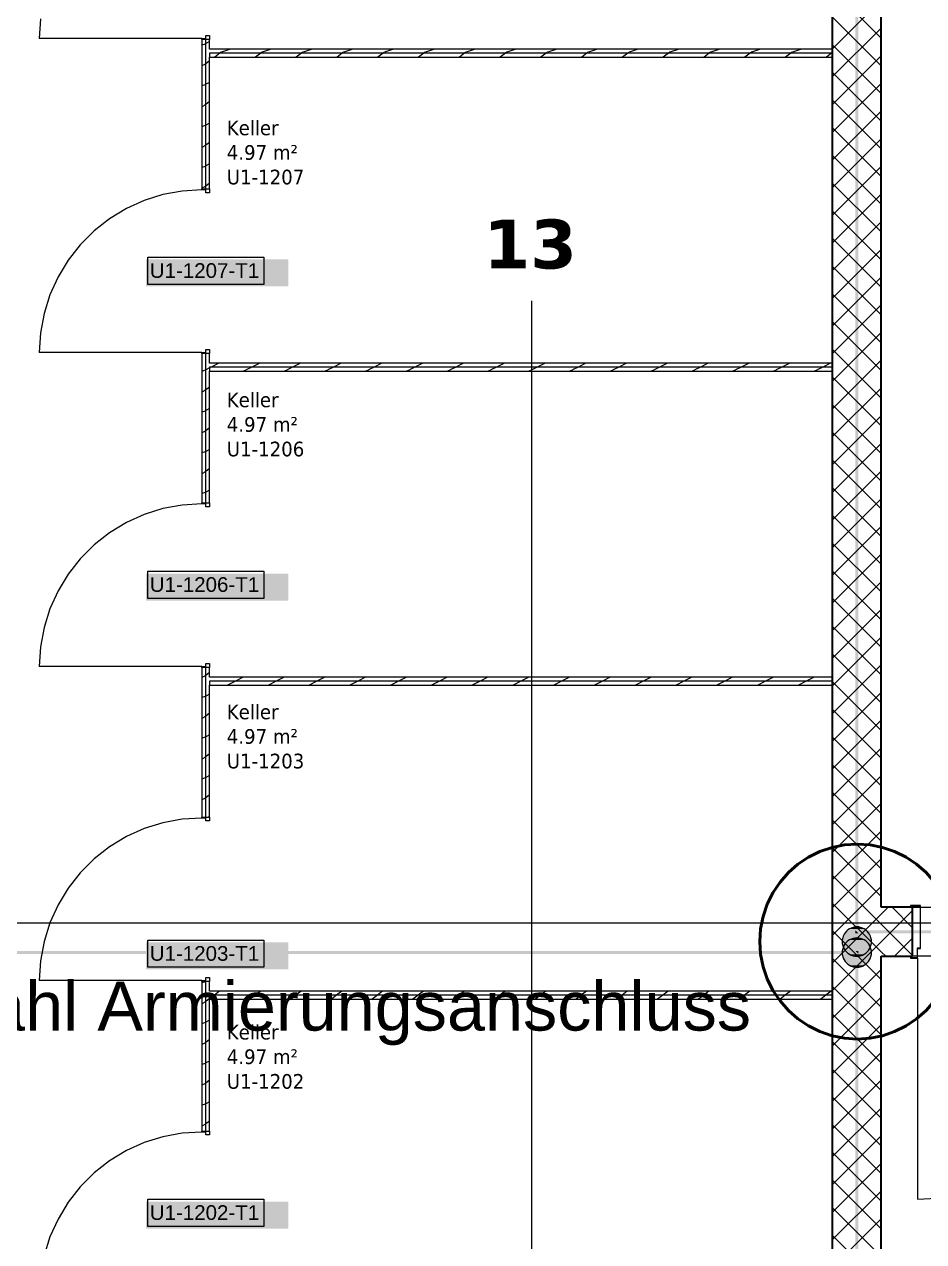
# Model space of a CAD drawing. Extents: x -1132 to 613, y -233 to 616.
# Drawn here: x -219.9 to -128.1, y 324.5 to 448.9 of the extents above; entities that cross this region are included whole.
import ezdxf
from ezdxf.lldxf.tags import DXFTag

# ---------------------------------------------------------------- set-up
doc = ezdxf.new("R2010")
doc.units = 0
doc.layers.get('0').update_dxf_attribs({"lineweight": 13})
for name, color, linetype, lineweight in [('A-AREA-____-IDEN', 7, 'Continuous', 5), ('A-DOOR-____-IDEN', 7, 'Continuous', 5), ('A-DOOR-FRAM-MCUT', 7, 'Continuous', 9), ('A-DOOR-OPNG-OTLN', 7, 'Continuous', 9), ('A-FLOR-____-OTLN', 7, 'Continuous', 9), ('A-WALL-____-MCUT', 7, 'Continuous', 35), ('A-WALL-____-PATT', 7, 'Continuous', 35), ('A-WALL-FNSH-MCUT', 7, 'Continuous', 35), ('S-GRID-____-OTLN', 7, 'Continuous', 5)]:
    doc.layers.add(name, color=color, linetype=linetype, lineweight=lineweight)
for name, color, linetype, lineweight, true_color in [('EL01_WAN_Blitzschutz Text', 1, 'Continuous', 13, 0xff0000), ('EL01_WAN_Leitung_Potentialausgleich', 1, 'fein_strichliert', 13, 0xff0000), ('S-GRID-____-IDEN', 7, 'Continuous', 9, 0x5555aa)]:
    doc.layers.add(name, color=color, linetype=linetype, lineweight=lineweight, true_color=true_color)
doc.styles.get("Standard").update_dxf_attribs({"font": 'arial.ttf'})
tags = doc.linetypes.add('_Rasterlinie_', pattern=[0.375, 0.2, -0.05, 0.075, -0.05]).pattern_tags.tags
tags[10:11] = [DXFTag(74, 4), DXFTag(75, 0), DXFTag(340, '0'), DXFTag(46, 1.0), DXFTag(50, 0.0), DXFTag(44, 0.0), DXFTag(45, 0.0)]
tags[8:9] = [DXFTag(74, 4), DXFTag(75, 0), DXFTag(340, '0'), DXFTag(46, 1.0), DXFTag(50, 0.0), DXFTag(44, 0.0), DXFTag(45, 0.0)]
tags[6:7] = [DXFTag(74, 4), DXFTag(75, 0), DXFTag(340, '0'), DXFTag(46, 1.0), DXFTag(50, 0.0), DXFTag(44, 0.0), DXFTag(45, 0.0)]
tags[4:5] = [DXFTag(74, 4), DXFTag(75, 0), DXFTag(340, '0'), DXFTag(46, 1.0), DXFTag(50, 0.0), DXFTag(44, 0.0), DXFTag(45, 0.0)]
tags = doc.linetypes.add('fein_strichliert', pattern=[4, 1, -2, 1]).pattern_tags.tags
tags[8:9] = [DXFTag(74, 4), DXFTag(75, 0), DXFTag(340, '0'), DXFTag(46, 0.0), DXFTag(50, 0.0), DXFTag(44, 0.0), DXFTag(45, 0.0)]
tags[6:7] = [DXFTag(74, 4), DXFTag(75, 0), DXFTag(340, '0'), DXFTag(46, 0.0), DXFTag(50, 0.0), DXFTag(44, 0.0), DXFTag(45, 0.0)]
tags[4:5] = [DXFTag(74, 4), DXFTag(75, 0), DXFTag(340, '0'), DXFTag(46, 0.0), DXFTag(50, 0.0), DXFTag(44, 0.0), DXFTag(45, 0.0)]

# ---------------------------------------------------------------- blocks, each defined once
blk = doc.blocks.new('Referenz-A0UJ2EK7XE', base_point=(-1124.08, -162.87))
at = {"layer": 'A-DOOR-____-IDEN', "color": 0, "linetype": 'Continuous', "ltscale": 0.13}
for p, q in [((-207.33, 425.09), (-195.49, 425.09)), ((-207.33, 422.31), (-207.33, 425.09)), ((-195.49, 425.09), (-195.49, 422.31)), ((-195.49, 422.31), (-207.33, 422.31)), ((-207.33, 393.01), (-195.49, 393.01)), ((-207.33, 390.23), (-207.33, 393.01)), ((-195.49, 393.01), (-195.49, 390.23)), ((-195.49, 390.23), (-207.33, 390.23)), ((-207.33, 355.34), (-195.49, 355.34)), ((-207.33, 352.56), (-207.33, 355.34)), ((-195.49, 355.34), (-195.49, 352.56)), ((-195.49, 352.56), (-207.33, 352.56)), ((-207.33, 328.86), (-195.49, 328.86)), ((-207.33, 326.08), (-207.33, 328.86)), ((-195.49, 328.86), (-195.49, 326.08)), ((-195.49, 326.08), (-207.33, 326.08))]:
    blk.add_line(p, q, dxfattribs=at)
at = {"layer": 'A-DOOR-____-IDEN', "color": 7, "linetype": 'Continuous', "ltscale": 0.13, "true_color": 0xffffff}
for points in [[(-207.5, 422.09), (-192.96, 422.09), (-207.5, 424.85)], [(-192.96, 422.09), (-207.5, 424.85), (-192.96, 424.85)], [(-207.5, 390.01), (-192.96, 390.01), (-207.5, 392.77)], [(-192.96, 390.01), (-207.5, 392.77), (-192.96, 392.77)], [(-207.5, 352.34), (-192.96, 352.34), (-207.5, 355.1)], [(-192.96, 352.34), (-207.5, 355.1), (-192.96, 355.1)], [(-207.5, 325.86), (-192.96, 325.86), (-207.5, 328.62)], [(-192.96, 325.86), (-207.5, 328.62), (-192.96, 328.62)]]:
    blk.add_solid(points, dxfattribs=at)
at = {"layer": 'A-DOOR-FRAM-MCUT', "color": 0, "linetype": 'Continuous', "ltscale": 0.13}
for p, q in [((-201.41, 447.73), (-201.01, 447.73)), ((-201.41, 447.43), (-201.41, 447.73)), ((-201.01, 447.73), (-201.01, 447.33)), ((-201.81, 447.43), (-201.41, 447.43)), ((-201.81, 447.33), (-201.81, 447.43)), ((-201.01, 447.33), (-201.81, 447.33)), ((-201.81, 432.05), (-201.01, 432.05)), ((-201.81, 431.95), (-201.81, 432.05)), ((-201.41, 431.95), (-201.81, 431.95)), ((-201.41, 431.65), (-201.41, 431.95)), ((-201.01, 431.65), (-201.41, 431.65)), ((-201.01, 432.05), (-201.01, 431.65)), ((-201.81, 415.35), (-201.41, 415.35)), ((-201.81, 415.25), (-201.81, 415.35)), ((-201.41, 415.65), (-201.01, 415.65)), ((-201.41, 415.35), (-201.41, 415.65)), ((-201.01, 415.65), (-201.01, 415.25)), ((-201.01, 415.25), (-201.81, 415.25)), ((-201.81, 399.98), (-201.01, 399.98)), ((-201.81, 399.88), (-201.81, 399.98)), ((-201.41, 399.88), (-201.81, 399.88)), ((-201.41, 399.58), (-201.41, 399.88)), ((-201.01, 399.58), (-201.41, 399.58)), ((-201.01, 399.98), (-201.01, 399.58)), ((-201.81, 383.28), (-201.41, 383.28)), ((-201.81, 383.18), (-201.81, 383.28)), ((-201.01, 383.18), (-201.81, 383.18)), ((-201.41, 383.58), (-201.01, 383.58)), ((-201.41, 383.28), (-201.41, 383.58)), ((-201.01, 383.58), (-201.01, 383.18)), ((-201.81, 367.9), (-201.01, 367.9)), ((-201.81, 367.8), (-201.81, 367.9)), ((-201.41, 367.8), (-201.81, 367.8)), ((-201.41, 367.5), (-201.41, 367.8)), ((-201.01, 367.5), (-201.41, 367.5)), ((-201.01, 367.9), (-201.01, 367.5)), ((-128.41, 358.88), (-129.41, 358.88)), ((-129.41, 358.88), (-129.41, 358.68)), ((-129.41, 358.68), (-129.37, 358.68)), ((-129.37, 358.68), (-129.37, 358.84)), ((-129.37, 358.84), (-128.45, 358.84)), ((-128.45, 358.84), (-128.45, 354.52)), ((-128.41, 354.48), (-128.41, 358.88)), ((-128.45, 354.52), (-128.75, 354.52)), ((-128.75, 354.52), (-128.75, 353.52)), ((-128.71, 353.48), (-128.71, 354.48)), ((-128.71, 354.48), (-128.41, 354.48)), ((-129.37, 353.68), (-129.41, 353.68)), ((-129.41, 353.68), (-129.41, 353.48)), ((-129.41, 353.48), (-128.71, 353.48)), ((-129.37, 353.52), (-129.37, 353.68)), ((-128.75, 353.52), (-129.37, 353.52)), ((-201.81, 351.2), (-201.41, 351.2)), ((-201.81, 351.1), (-201.81, 351.2)), ((-201.01, 351.1), (-201.81, 351.1)), ((-201.41, 351.5), (-201.01, 351.5)), ((-201.41, 351.2), (-201.41, 351.5)), ((-201.01, 351.5), (-201.01, 351.1)), ((-201.81, 335.83), (-201.01, 335.83)), ((-201.81, 335.73), (-201.81, 335.83)), ((-201.41, 335.73), (-201.81, 335.73)), ((-201.41, 335.43), (-201.41, 335.73)), ((-201.01, 335.83), (-201.01, 335.43)), ((-201.01, 335.43), (-201.41, 335.43))]:
    blk.add_line(p, q, dxfattribs=at)
at = {"layer": 'A-DOOR-OPNG-OTLN', "color": 0, "linetype": 'Continuous', "ltscale": 0.13}
for p, q in [((-218.29, 449.43), (-218.41, 447.43)), ((-201.81, 447.43), (-218.41, 447.43)), ((-205.78, 431.47), (-207.69, 430.87)), ((-203.81, 431.83), (-205.78, 431.47)), ((-201.81, 431.95), (-203.81, 431.83)), ((-207.69, 430.87), (-209.52, 430.05)), ((-211.24, 429.01), (-212.81, 427.78)), ((-209.52, 430.05), (-211.24, 429.01)), ((-212.81, 427.78), (-214.23, 426.36)), ((-214.23, 426.36), (-215.47, 424.78)), ((-215.47, 424.78), (-216.5, 423.07)), ((-216.5, 423.07), (-217.33, 421.24)), ((-217.33, 421.24), (-217.92, 419.33)), ((-217.92, 419.33), (-218.29, 417.35)), ((-218.29, 417.35), (-218.41, 415.35)), ((-201.81, 415.35), (-218.41, 415.35)), ((-205.78, 399.4), (-207.69, 398.8)), ((-203.81, 399.76), (-205.78, 399.4)), ((-201.81, 399.88), (-203.81, 399.76)), ((-209.52, 397.98), (-211.24, 396.94)), ((-207.69, 398.8), (-209.52, 397.98)), ((-211.24, 396.94), (-212.81, 395.7)), ((-212.81, 395.7), (-214.23, 394.29)), ((-214.23, 394.29), (-215.47, 392.71)), ((-215.47, 392.71), (-216.5, 390.99)), ((-216.5, 390.99), (-217.33, 389.16)), ((-217.33, 389.16), (-217.92, 387.25)), ((-217.92, 387.25), (-218.29, 385.28)), ((-218.29, 385.28), (-218.41, 383.28)), ((-201.81, 383.28), (-218.41, 383.28)), ((-205.78, 367.32), (-207.69, 366.72)), ((-203.81, 367.68), (-205.78, 367.32)), ((-201.81, 367.8), (-203.81, 367.68)), ((-209.52, 365.9), (-211.24, 364.86)), ((-207.69, 366.72), (-209.52, 365.9)), ((-211.24, 364.86), (-212.81, 363.63)), ((-212.81, 363.63), (-214.23, 362.21)), ((-214.23, 362.21), (-215.47, 360.63)), ((-215.47, 360.63), (-216.5, 358.92)), ((-216.5, 358.92), (-217.33, 357.09)), ((-217.33, 357.09), (-217.92, 355.18)), ((-217.92, 355.18), (-218.29, 353.2)), ((-218.29, 353.2), (-218.41, 351.2)), ((-128.71, 353.48), (-128.71, 328.88)), ((-201.81, 351.2), (-218.41, 351.2)), ((-201.81, 335.73), (-203.81, 335.61)), ((-207.69, 334.65), (-209.52, 333.83)), ((-205.78, 335.25), (-207.69, 334.65)), ((-203.81, 335.61), (-205.78, 335.25)), ((-209.52, 333.83), (-211.24, 332.79)), ((-211.24, 332.79), (-212.81, 331.55)), ((-212.81, 331.55), (-214.23, 330.14)), ((-214.23, 330.14), (-215.47, 328.56)), ((-215.47, 328.56), (-216.5, 326.84)), ((-128.71, 328.88), (-126.13, 329.01)), ((-216.5, 326.84), (-217.33, 325.01)), ((-217.33, 325.01), (-217.92, 323.1))]:
    blk.add_line(p, q, dxfattribs=at)
at = {"layer": 'A-FLOR-____-OTLN', "color": 0, "linetype": 'Continuous', "ltscale": 0.13}
for p, q in [((-129.21, 358.68), (-128.45, 358.68)), ((-128.41, 358.68), (-104.4, 358.68)), ((-128.75, 353.68), (-129.21, 353.68)), ((-104.11, 353.68), (-128.71, 353.68))]:
    blk.add_line(p, q, dxfattribs=at)
at = {"layer": 'A-WALL-____-MCUT', "color": 0, "linetype": 'Continuous', "ltscale": 0.35}
for p, q in [((-137.41, 509.98), (-137.41, 381.78)), ((-132.41, 358.68), (-132.41, 509.98)), ((-137.41, 381.78), (-137.41, 285.85)), ((-129.21, 358.68), (-132.41, 358.68)), ((-129.21, 353.68), (-129.21, 358.68)), ((-132.41, 353.68), (-129.21, 353.68)), ((-132.41, 243.88), (-132.41, 353.68))]:
    blk.add_line(p, q, dxfattribs=at)
at = {"layer": 'A-WALL-____-MCUT', "color": 0, "linetype": 'Continuous', "lineweight": 9, "ltscale": 0.13}
for p, q in [((-201.41, 432.05), (-201.41, 447.33)), ((-137.41, 445.93), (-201.01, 445.93)), ((-201.01, 445.93), (-201.01, 445.53)), ((-201.41, 399.98), (-201.41, 415.25)), ((-137.41, 413.85), (-201.01, 413.85)), ((-201.01, 413.85), (-201.01, 413.45)), ((-201.41, 367.9), (-201.41, 383.18)), ((-137.41, 381.78), (-201.01, 381.78)), ((-201.01, 381.78), (-201.01, 381.38)), ((-201.41, 335.83), (-201.41, 351.1)), ((-137.41, 349.7), (-201.01, 349.7)), ((-201.01, 349.7), (-201.01, 349.3))]:
    blk.add_line(p, q, dxfattribs=at)
at = {"layer": 'A-WALL-____-PATT', "color": 0, "linetype": 'Continuous', "lineweight": 9, "ltscale": 0.13}
for p, q in [((-132.41, 447.46), (-137.41, 452.46)), ((-137.41, 446.32), (-132.41, 451.32)), ((-132.41, 444.63), (-137.41, 449.63)), ((-137.41, 443.49), (-132.41, 448.49)), ((-201.47, 446.85), (-201.81, 446.74)), ((-201.41, 446.9), (-201.43, 446.89)), ((-201.01, 447.1), (-201.41, 446.9)), ((-132.41, 441.81), (-137.41, 446.81)), ((-201.01, 445.14), (-201.41, 444.84)), ((-199.96, 445.93), (-200.49, 445.53)), ((-199.83, 446.02), (-199.96, 445.93)), ((-198.88, 446.33), (-199.8, 446.02)), ((-195.79, 445.93), (-196.33, 445.53)), ((-195.66, 446.03), (-195.79, 445.93)), ((-194.71, 446.33), (-195.64, 446.02)), ((-191.63, 445.93), (-192.16, 445.53)), ((-191.5, 446.03), (-191.63, 445.93)), ((-190.55, 446.33), (-191.47, 446.02)), ((-187.46, 445.93), (-188, 445.53)), ((-187.33, 446.03), (-187.46, 445.93)), ((-186.38, 446.33), (-187.31, 446.02)), ((-183.3, 445.93), (-183.83, 445.53)), ((-183.17, 446.03), (-183.3, 445.93)), ((-182.22, 446.33), (-183.14, 446.02)), ((-179.13, 445.93), (-179.67, 445.53)), ((-179, 446.03), (-179.13, 445.93)), ((-178.05, 446.33), (-178.98, 446.02)), ((-174.97, 445.93), (-175.5, 445.53)), ((-174.84, 446.03), (-174.97, 445.93)), ((-173.89, 446.33), (-174.81, 446.02)), ((-170.8, 445.93), (-171.34, 445.53)), ((-170.67, 446.03), (-170.8, 445.93)), ((-169.72, 446.33), (-170.65, 446.02)), ((-166.64, 445.93), (-167.17, 445.53)), ((-166.51, 446.03), (-166.64, 445.93)), ((-165.56, 446.33), (-166.48, 446.02)), ((-162.47, 445.93), (-163.01, 445.53)), ((-162.34, 446.03), (-162.47, 445.93)), ((-161.4, 446.33), (-162.32, 446.02)), ((-158.31, 445.93), (-158.84, 445.53)), ((-158.18, 446.03), (-158.31, 445.93)), ((-157.23, 446.33), (-158.15, 446.02)), ((-154.14, 445.93), (-154.68, 445.53)), ((-154.01, 446.03), (-154.14, 445.93)), ((-153.07, 446.33), (-153.99, 446.02)), ((-149.98, 445.93), (-150.51, 445.53)), ((-149.85, 446.03), (-149.98, 445.93)), ((-148.9, 446.33), (-149.82, 446.02)), ((-145.81, 445.93), (-146.35, 445.53)), ((-145.68, 446.03), (-145.81, 445.93)), ((-144.74, 446.33), (-145.66, 446.02)), ((-141.65, 445.93), (-142.18, 445.53)), ((-141.52, 446.03), (-141.65, 445.93)), ((-140.57, 446.33), (-141.49, 446.02)), ((-137.48, 445.93), (-138.02, 445.53)), ((-137.41, 445.99), (-137.48, 445.93)), ((-137.41, 440.66), (-132.41, 445.66)), ((-201.43, 444.81), (-201.81, 444.62)), ((-201.41, 444.84), (-201.5, 444.78)), ((-132.41, 438.98), (-137.41, 443.98)), ((-201.47, 442.69), (-201.81, 442.58)), ((-201.41, 442.74), (-201.43, 442.72)), ((-201.01, 442.94), (-201.41, 442.74)), ((-137.41, 437.83), (-132.41, 442.83)), ((-201.43, 440.64), (-201.81, 440.45)), ((-201.41, 440.68), (-201.49, 440.61)), ((-201.01, 440.98), (-201.41, 440.68)), ((-132.41, 436.15), (-137.41, 441.15)), ((-137.41, 435), (-132.41, 440)), ((-201.47, 438.52), (-201.81, 438.41)), ((-201.41, 438.57), (-201.43, 438.56)), ((-201.01, 438.77), (-201.41, 438.57)), ((-132.41, 433.32), (-137.41, 438.32)), ((-201.43, 436.48), (-201.81, 436.29)), ((-201.41, 436.51), (-201.49, 436.45)), ((-201.01, 436.81), (-201.41, 436.51)), ((-137.41, 432.18), (-132.41, 437.18)), ((-132.41, 430.49), (-137.41, 435.49)), ((-201.47, 434.36), (-201.81, 434.25)), ((-201.41, 434.41), (-201.43, 434.39)), ((-201.01, 434.61), (-201.41, 434.41)), ((-137.41, 429.35), (-132.41, 434.35)), ((-201.43, 432.31), (-201.81, 432.12)), ((-201.41, 432.35), (-201.49, 432.28)), ((-201.01, 432.65), (-201.41, 432.35)), ((-132.41, 427.66), (-137.41, 432.66)), ((-137.41, 426.52), (-132.41, 431.52)), ((-132.41, 424.83), (-137.41, 429.83)), ((-137.41, 423.69), (-132.41, 428.69)), ((-132.41, 422.01), (-137.41, 427.01)), ((-137.41, 420.86), (-132.41, 425.86)), ((-132.41, 419.18), (-137.41, 424.18)), ((-137.41, 418.03), (-132.41, 423.03)), ((-132.41, 416.35), (-137.41, 421.35)), ((-137.41, 415.21), (-132.41, 420.21)), ((-132.41, 413.52), (-137.41, 418.52)), ((-137.41, 412.38), (-132.41, 417.38)), ((-132.41, 410.69), (-137.41, 415.69)), ((-200.06, 414.25), (-200.86, 413.85)), ((-195.9, 414.25), (-196.7, 413.85)), ((-191.74, 414.25), (-192.54, 413.85)), ((-187.57, 414.25), (-188.37, 413.85)), ((-183.41, 414.25), (-184.21, 413.85)), ((-179.24, 414.25), (-180.04, 413.85)), ((-175.08, 414.25), (-175.88, 413.85)), ((-170.91, 414.25), (-171.71, 413.85)), ((-166.75, 414.25), (-167.55, 413.85)), ((-162.58, 414.25), (-163.38, 413.85)), ((-158.42, 414.25), (-159.22, 413.85)), ((-154.25, 414.25), (-155.05, 413.85)), ((-150.09, 414.25), (-150.89, 413.85)), ((-145.92, 414.25), (-146.72, 413.85)), ((-141.76, 414.25), (-142.56, 413.85)), ((-137.59, 414.25), (-138.39, 413.85)), ((-137.41, 409.55), (-132.41, 414.55)), ((-201.47, 413.53), (-201.81, 413.42)), ((-201.41, 413.58), (-201.43, 413.57)), ((-201.01, 413.78), (-201.41, 413.58)), ((-200.86, 413.85), (-201.01, 413.78)), ((-197.3, 413.54), (-197.55, 413.45)), ((-196.7, 413.85), (-197.27, 413.57)), ((-193.14, 413.54), (-193.38, 413.45)), ((-192.54, 413.85), (-193.1, 413.57)), ((-188.97, 413.54), (-189.22, 413.45)), ((-188.37, 413.85), (-188.94, 413.57)), ((-184.81, 413.54), (-185.06, 413.45)), ((-184.21, 413.85), (-184.77, 413.57)), ((-180.64, 413.54), (-180.89, 413.45)), ((-180.04, 413.85), (-180.61, 413.57)), ((-176.48, 413.54), (-176.73, 413.45)), ((-175.88, 413.85), (-176.44, 413.57)), ((-172.31, 413.54), (-172.56, 413.45)), ((-171.71, 413.85), (-172.28, 413.57)), ((-168.15, 413.54), (-168.4, 413.45)), ((-167.55, 413.85), (-168.11, 413.57)), ((-163.98, 413.54), (-164.23, 413.45)), ((-163.38, 413.85), (-163.95, 413.57)), ((-159.82, 413.54), (-160.07, 413.45)), ((-159.22, 413.85), (-159.79, 413.57)), ((-155.65, 413.54), (-155.9, 413.45)), ((-155.05, 413.85), (-155.62, 413.57)), ((-151.49, 413.54), (-151.74, 413.45)), ((-150.89, 413.85), (-151.46, 413.57)), ((-147.32, 413.54), (-147.57, 413.45)), ((-146.72, 413.85), (-147.29, 413.57)), ((-143.16, 413.54), (-143.41, 413.45)), ((-142.56, 413.85), (-143.13, 413.57)), ((-138.99, 413.54), (-139.24, 413.45)), ((-138.39, 413.85), (-138.96, 413.57)), ((-132.41, 407.86), (-137.41, 412.86)), ((-201.01, 411.82), (-201.41, 411.52)), ((-137.41, 406.72), (-132.41, 411.72)), ((-201.43, 411.49), (-201.81, 411.3)), ((-201.41, 411.52), (-201.49, 411.46)), ((-201.47, 409.37), (-201.81, 409.26)), ((-201.41, 409.42), (-201.43, 409.4)), ((-201.01, 409.62), (-201.41, 409.42)), ((-132.41, 405.04), (-137.41, 410.04)), ((-137.41, 403.89), (-132.41, 408.89)), ((-201.43, 407.32), (-201.81, 407.14)), ((-201.41, 407.36), (-201.49, 407.29)), ((-201.01, 407.66), (-201.41, 407.36)), ((-132.41, 402.21), (-137.41, 407.21)), ((-201.01, 405.45), (-201.41, 405.25)), ((-137.41, 401.06), (-132.41, 406.06)), ((-201.47, 405.21), (-201.81, 405.09)), ((-201.41, 405.25), (-201.43, 405.24)), ((-132.41, 399.38), (-137.41, 404.38)), ((-201.43, 403.16), (-201.81, 402.97)), ((-201.41, 403.19), (-201.49, 403.13)), ((-201.01, 403.49), (-201.41, 403.19)), ((-137.41, 398.23), (-132.41, 403.23)), ((-201.47, 401.04), (-201.81, 400.93)), ((-201.41, 401.09), (-201.43, 401.07)), ((-201.01, 401.29), (-201.41, 401.09)), ((-132.41, 396.55), (-137.41, 401.55)), ((-137.41, 395.41), (-132.41, 400.41)), ((-132.41, 393.72), (-137.41, 398.72)), ((-137.41, 392.58), (-132.41, 397.58)), ((-132.41, 390.89), (-137.41, 395.89)), ((-137.41, 389.75), (-132.41, 394.75)), ((-132.41, 388.06), (-137.41, 393.06)), ((-137.41, 386.92), (-132.41, 391.92)), ((-132.41, 385.24), (-137.41, 390.24)), ((-137.41, 384.09), (-132.41, 389.09)), ((-132.41, 382.41), (-137.41, 387.41)), ((-137.41, 381.26), (-132.41, 386.26)), ((-132.41, 379.58), (-137.41, 384.58)), ((-137.41, 378.44), (-132.41, 383.44)), ((-201.44, 382.33), (-201.81, 382.15)), ((-201.41, 382.37), (-201.49, 382.31)), ((-201.01, 382.67), (-201.41, 382.37)), ((-198.38, 381.78), (-199.18, 381.38)), ((-197.58, 382.18), (-198.38, 381.78)), ((-194.21, 381.78), (-195.01, 381.38)), ((-193.41, 382.18), (-194.21, 381.78)), ((-190.05, 381.78), (-190.85, 381.38)), ((-189.25, 382.18), (-190.05, 381.78)), ((-185.88, 381.78), (-186.68, 381.38)), ((-185.08, 382.18), (-185.88, 381.78)), ((-181.72, 381.78), (-182.52, 381.38)), ((-180.92, 382.18), (-181.72, 381.78)), ((-177.55, 381.78), (-178.35, 381.38)), ((-176.75, 382.18), (-177.55, 381.78)), ((-173.39, 381.78), (-174.19, 381.38)), ((-172.59, 382.18), (-173.39, 381.78)), ((-169.22, 381.78), (-170.02, 381.38)), ((-168.42, 382.18), (-169.22, 381.78)), ((-165.06, 381.78), (-165.86, 381.38)), ((-164.26, 382.18), (-165.06, 381.78)), ((-160.89, 381.78), (-161.69, 381.38)), ((-160.09, 382.18), (-160.89, 381.78)), ((-156.73, 381.78), (-157.53, 381.38)), ((-155.93, 382.18), (-156.73, 381.78)), ((-152.56, 381.78), (-153.36, 381.38)), ((-151.76, 382.18), (-152.56, 381.78)), ((-148.4, 381.78), (-149.2, 381.38)), ((-147.6, 382.18), (-148.4, 381.78)), ((-144.23, 381.78), (-145.03, 381.38)), ((-143.43, 382.18), (-144.23, 381.78)), ((-140.07, 381.78), (-140.87, 381.38)), ((-139.27, 382.18), (-140.07, 381.78)), ((-132.41, 376.75), (-137.41, 381.75)), ((-137.41, 375.61), (-132.41, 380.61)), ((-201.47, 380.22), (-201.81, 380.1)), ((-201.41, 380.26), (-201.44, 380.25)), ((-201.01, 380.46), (-201.41, 380.26)), ((-201.44, 378.17), (-201.81, 377.98)), ((-201.41, 378.2), (-201.49, 378.14)), ((-201.01, 378.5), (-201.41, 378.2)), ((-132.41, 373.92), (-137.41, 378.92)), ((-137.41, 372.78), (-132.41, 377.78)), ((-201.47, 376.05), (-201.81, 375.94)), ((-201.41, 376.1), (-201.44, 376.08)), ((-201.01, 376.3), (-201.41, 376.1)), ((-132.41, 371.09), (-137.41, 376.09)), ((-201.01, 374.34), (-201.41, 374.04)), ((-137.41, 369.95), (-132.41, 374.95)), ((-201.44, 374), (-201.81, 373.82)), ((-201.41, 374.04), (-201.49, 373.98)), ((-132.41, 368.27), (-137.41, 373.27)), ((-201.47, 371.89), (-201.81, 371.78)), ((-201.41, 371.93), (-201.44, 371.92)), ((-201.01, 372.13), (-201.41, 371.93)), ((-137.41, 367.12), (-132.41, 372.12)), ((-201.44, 369.84), (-201.81, 369.65)), ((-201.41, 369.87), (-201.49, 369.81)), ((-201.01, 370.17), (-201.41, 369.87)), ((-132.41, 365.44), (-137.41, 370.44)), ((-137.41, 364.29), (-132.41, 369.29)), ((-201.01, 367.97), (-201.14, 367.9)), ((-132.41, 362.61), (-137.41, 367.61)), ((-137.41, 361.47), (-132.41, 366.47)), ((-132.41, 359.78), (-137.41, 364.78)), ((-137.41, 358.64), (-132.41, 363.64)), ((-132.41, 356.95), (-137.41, 361.95)), ((-137.41, 355.81), (-132.41, 360.81)), ((-132.41, 354.12), (-137.41, 359.12)), ((-132.41, 357.98), (-131.71, 358.68)), ((-132.41, 355.15), (-129.21, 358.35)), ((-129.21, 356.58), (-131.3, 358.68)), ((-137.41, 352.98), (-132.41, 357.98)), ((-129.21, 353.75), (-132.41, 356.95)), ((-132.41, 351.3), (-137.41, 356.3)), ((-136.39, 351.16), (-132.41, 355.15)), ((-131.05, 353.68), (-129.21, 355.52)), ((-135.1, 351.16), (-137.41, 353.47)), ((-131.96, 353.68), (-132.41, 354.12)), ((-133.57, 351.16), (-132.41, 352.32)), ((-201.47, 351.07), (-201.81, 350.95)), ((-201.42, 351.1), (-201.44, 351.09)), ((-137.41, 350.15), (-136.39, 351.16)), ((-137.41, 347.32), (-133.57, 351.16)), ((-132.41, 345.64), (-137.41, 350.64)), ((-132.41, 348.47), (-135.1, 351.16)), ((-200.53, 349.7), (-201.01, 349.35)), ((-200, 350.1), (-200.53, 349.7)), ((-196.37, 349.7), (-196.9, 349.3)), ((-195.83, 350.1), (-196.37, 349.7)), ((-192.2, 349.7), (-192.73, 349.3)), ((-191.67, 350.1), (-192.2, 349.7)), ((-188.04, 349.7), (-188.57, 349.3)), ((-187.5, 350.1), (-188.04, 349.7)), ((-183.87, 349.7), (-184.4, 349.3)), ((-183.34, 350.1), (-183.87, 349.7)), ((-179.71, 349.7), (-180.24, 349.3)), ((-179.17, 350.1), (-179.71, 349.7)), ((-175.54, 349.7), (-176.07, 349.3)), ((-175.01, 350.1), (-175.54, 349.7)), ((-171.38, 349.7), (-171.91, 349.3)), ((-170.84, 350.1), (-171.38, 349.7)), ((-167.21, 349.7), (-167.74, 349.3)), ((-166.68, 350.1), (-167.21, 349.7)), ((-163.05, 349.7), (-163.58, 349.3)), ((-162.51, 350.1), (-163.05, 349.7)), ((-158.88, 349.7), (-159.41, 349.3)), ((-158.35, 350.1), (-158.88, 349.7)), ((-154.72, 349.7), (-155.25, 349.3)), ((-154.18, 350.1), (-154.72, 349.7)), ((-150.55, 349.7), (-151.08, 349.3)), ((-150.02, 350.1), (-150.55, 349.7)), ((-146.39, 349.7), (-146.92, 349.3)), ((-145.85, 350.1), (-146.39, 349.7)), ((-142.22, 349.7), (-142.75, 349.3)), ((-141.69, 350.1), (-142.22, 349.7)), ((-138.06, 349.7), (-138.59, 349.3)), ((-137.52, 350.1), (-138.06, 349.7)), ((-137.41, 344.49), (-132.41, 349.49)), ((-201.44, 349.01), (-201.81, 348.83)), ((-201.41, 349.05), (-201.48, 348.99)), ((-201.01, 349.35), (-201.41, 349.05)), ((-201.47, 346.9), (-201.81, 346.79)), ((-201.41, 346.94), (-201.44, 346.93)), ((-201.01, 347.14), (-201.41, 346.94)), ((-132.41, 342.81), (-137.41, 347.81)), ((-137.41, 341.67), (-132.41, 346.67)), ((-201.44, 344.85), (-201.81, 344.66)), ((-201.41, 344.88), (-201.48, 344.82)), ((-201.01, 345.18), (-201.41, 344.88)), ((-132.41, 339.98), (-137.41, 344.98)), ((-137.41, 338.84), (-132.41, 343.84)), ((-201.47, 342.74), (-201.81, 342.62)), ((-201.41, 342.78), (-201.44, 342.76)), ((-201.01, 342.98), (-201.41, 342.78)), ((-132.41, 337.15), (-137.41, 342.15)), ((-201.44, 340.68), (-201.81, 340.5)), ((-201.41, 340.72), (-201.48, 340.66)), ((-201.01, 341.02), (-201.41, 340.72)), ((-137.41, 336.01), (-132.41, 341.01)), ((-201.47, 338.57), (-201.81, 338.46)), ((-201.41, 338.61), (-201.44, 338.6)), ((-201.01, 338.81), (-201.41, 338.61)), ((-132.41, 334.32), (-137.41, 339.32)), ((-137.41, 333.18), (-132.41, 338.18)), ((-201.44, 336.52), (-201.81, 336.33)), ((-201.41, 336.55), (-201.48, 336.49)), ((-201.01, 336.85), (-201.41, 336.55)), ((-132.41, 331.5), (-137.41, 336.5)), ((-137.41, 330.35), (-132.41, 335.35)), ((-132.41, 328.67), (-137.41, 333.67)), ((-137.41, 327.52), (-132.41, 332.52)), ((-132.41, 325.84), (-137.41, 330.84)), ((-137.41, 324.7), (-132.41, 329.7)), ((-132.41, 323.01), (-137.41, 328.01)), ((-137.41, 321.87), (-132.41, 326.87)), ((-132.41, 320.18), (-137.41, 325.18))]:
    blk.add_line(p, q, dxfattribs=at)
at = {"layer": 'A-WALL-FNSH-MCUT', "color": 0, "linetype": 'Continuous', "lineweight": 9, "ltscale": 0.13}
for p, q in [((-201.81, 447.33), (-201.81, 432.05)), ((-201.01, 447.33), (-201.81, 447.33)), ((-201.01, 446.33), (-201.01, 447.33)), ((-137.41, 446.33), (-201.01, 446.33)), ((-201.01, 432.05), (-201.01, 445.53)), ((-201.01, 445.53), (-137.41, 445.53)), ((-201.81, 432.05), (-201.01, 432.05)), ((-201.81, 415.25), (-201.81, 399.98)), ((-201.01, 415.25), (-201.81, 415.25)), ((-201.01, 414.25), (-201.01, 415.25)), ((-137.41, 414.25), (-201.01, 414.25)), ((-201.01, 399.98), (-201.01, 413.45)), ((-201.01, 413.45), (-137.41, 413.45)), ((-201.81, 399.98), (-201.01, 399.98)), ((-201.81, 383.18), (-201.81, 367.9)), ((-201.01, 383.18), (-201.81, 383.18)), ((-201.01, 382.18), (-201.01, 383.18)), ((-137.41, 382.18), (-201.01, 382.18)), ((-201.01, 367.9), (-201.01, 381.38)), ((-201.01, 381.38), (-137.41, 381.38)), ((-201.81, 367.9), (-201.01, 367.9)), ((-201.81, 351.1), (-201.81, 335.83)), ((-201.01, 351.1), (-201.81, 351.1)), ((-201.01, 350.1), (-201.01, 351.1)), ((-137.41, 350.1), (-201.01, 350.1)), ((-201.01, 335.83), (-201.01, 349.3)), ((-201.01, 349.3), (-137.41, 349.3)), ((-201.81, 335.83), (-201.01, 335.83))]:
    blk.add_line(p, q, dxfattribs=at)
at = {"layer": 'S-GRID-____-OTLN', "color": 0, "linetype": '_Rasterlinie_', "ltscale": 0.13}
for p, q in [((-168.11, -159.1), (-168.11, 420.64)), ((-1115.8, 357.08), (111.18, 357.08))]:
    blk.add_line(p, q, dxfattribs=at)
at = {"layer": 'A-AREA-____-IDEN', "color": 0, "linetype": 'Continuous', "ltscale": 0.13, "char_height": 1.5, "attachment_point": 1}
for s, insert in [('{\\W0.9;\\fVerdana;Keller}', (-199.26, 439.04)), ('{\\W0.9;\\fVerdana;4.97 m²}', (-199.26, 436.53)), ('{\\W0.9;\\fVerdana;U1-1207}', (-199.26, 434.02)), ('{\\W0.9;\\fVerdana;Keller}', (-199.26, 411.26)), ('{\\W0.9;\\fVerdana;4.97 m²}', (-199.26, 408.75)), ('{\\W0.9;\\fVerdana;U1-1206}', (-199.26, 406.24)), ('{\\W0.9;\\fVerdana;Keller}', (-199.26, 379.39)), ('{\\W0.9;\\fVerdana;4.97 m²}', (-199.26, 376.88)), ('{\\W0.9;\\fVerdana;U1-1203}', (-199.26, 374.37)), ('{\\W0.9;\\fVerdana;Keller}', (-199.26, 346.68)), ('{\\W0.9;\\fVerdana;4.97 m²}', (-199.26, 344.17)), ('{\\W0.9;\\fVerdana;U1-1202}', (-199.26, 341.65))]:
    blk.add_mtext(s, dxfattribs=dict(at, insert=insert))
at = {"layer": 'A-DOOR-____-IDEN', "color": 0, "linetype": 'Continuous', "ltscale": 0.13, "char_height": 1.5, "attachment_point": 1}
for s, insert in [('{\\fArial;U1-1207-T1}', (-207.13, 424.47)), ('{\\fArial;U1-1206-T1}', (-207.13, 392.4)), ('{\\fArial;U1-1203-T1}', (-207.13, 354.72)), ('{\\fArial;U1-1202-T1}', (-207.13, 328.25))]:
    blk.add_mtext(s, dxfattribs=dict(at, insert=insert))
at = {"layer": 'S-GRID-____-IDEN', "color": 0, "linetype": 'Continuous', "lineweight": 5, "ltscale": 0.13, "insert": (-173.04, 428.93), "char_height": 5, "attachment_point": 1}
blk.add_mtext('{\\fVerdana|b1|i0;13}', dxfattribs=at)
blk = doc.blocks.new('Anschlusspunkt-A0UJ2EKZXE', base_point=(-136.4, 353.68))
at = {"color": 0, "linetype": 'ByBlock', "lineweight": -2, "ltscale": 0.13}
for p, q in [((-136.29, 355.75), (-136.35, 355.57)), ((-136.2, 355.93), (-136.29, 355.75)), ((-136.09, 356.09), (-136.2, 355.93)), ((-135.96, 356.24), (-136.09, 356.09)), ((-135.82, 356.37), (-135.96, 356.24)), ((-135.65, 356.48), (-135.82, 356.37)), ((-135.48, 356.56), (-135.65, 356.48)), ((-135.29, 356.63), (-135.48, 356.56)), ((-135.1, 356.67), (-135.29, 356.63)), ((-134.9, 356.68), (-135.1, 356.67)), ((-134.71, 356.67), (-134.9, 356.68)), ((-134.52, 356.63), (-134.71, 356.67)), ((-134.33, 356.56), (-134.52, 356.63)), ((-134.15, 356.48), (-134.33, 356.56)), ((-133.99, 356.37), (-134.15, 356.48)), ((-133.84, 356.24), (-133.99, 356.37)), ((-133.71, 356.09), (-133.84, 356.24)), ((-133.61, 355.93), (-133.71, 356.09)), ((-133.52, 355.75), (-133.61, 355.93)), ((-133.46, 355.57), (-133.52, 355.75)), ((-136.39, 355.37), (-136.4, 355.18)), ((-136.4, 355.18), (-136.39, 354.98)), ((-136.35, 355.57), (-136.39, 355.37)), ((-136.39, 354.98), (-136.35, 354.79)), ((-136.35, 354.79), (-136.29, 354.6)), ((-136.29, 354.6), (-136.2, 354.43)), ((-136.2, 354.43), (-136.09, 354.27)), ((-133.71, 354.27), (-133.61, 354.43)), ((-133.61, 354.43), (-133.52, 354.6)), ((-133.52, 354.6), (-133.46, 354.79)), ((-133.42, 355.37), (-133.46, 355.57)), ((-133.46, 354.79), (-133.42, 354.98)), ((-133.4, 355.18), (-133.42, 355.37)), ((-133.42, 354.98), (-133.4, 355.18)), ((-136.09, 354.27), (-135.96, 354.12)), ((-135.96, 354.12), (-135.82, 353.99)), ((-135.82, 353.99), (-135.65, 353.88)), ((-135.65, 353.88), (-135.48, 353.79)), ((-135.48, 353.79), (-135.29, 353.73)), ((-135.29, 353.73), (-135.1, 353.69)), ((-135.1, 353.69), (-134.9, 353.68)), ((-134.9, 353.68), (-134.71, 353.69)), ((-134.71, 353.69), (-134.52, 353.73)), ((-134.52, 353.73), (-134.33, 353.79)), ((-134.33, 353.79), (-134.15, 353.88)), ((-134.15, 353.88), (-133.99, 353.99)), ((-133.99, 353.99), (-133.84, 354.12)), ((-133.84, 354.12), (-133.71, 354.27))]:
    blk.add_line(p, q, dxfattribs=at)
for points in [[(-133.46, 355.59), (-136.35, 355.59), (-133.61, 355.94)], [(-136.35, 355.59), (-133.61, 355.94), (-136.19, 355.94)], [(-133.61, 355.94), (-136.19, 355.94), (-133.85, 356.25)], [(-136.19, 355.94), (-133.85, 356.25), (-135.96, 356.25)], [(-133.85, 356.25), (-135.96, 356.25), (-134.16, 356.48)], [(-135.96, 356.25), (-134.16, 356.48), (-135.65, 356.48)], [(-134.16, 356.48), (-135.65, 356.48), (-134.52, 356.63)], [(-135.65, 356.48), (-134.52, 356.63), (-135.29, 356.63)], [(-134.52, 356.63), (-135.29, 356.63), (-134.9, 356.68)], [(-133.4, 355.2), (-136.4, 355.2), (-133.46, 355.59)], [(-136.4, 355.2), (-133.46, 355.59), (-136.35, 355.59)], [(-136.36, 354.81), (-133.4, 355.2), (-136.4, 355.2)], [(-133.45, 354.81), (-136.36, 354.81), (-133.4, 355.2)], [(-136.21, 354.44), (-133.45, 354.81), (-136.36, 354.81)], [(-133.6, 354.44), (-136.21, 354.44), (-133.45, 354.81)], [(-135.97, 354.13), (-133.6, 354.44), (-136.21, 354.44)], [(-133.83, 354.13), (-135.97, 354.13), (-133.6, 354.44)], [(-135.66, 353.88), (-133.83, 354.13), (-135.97, 354.13)], [(-134.15, 353.88), (-135.66, 353.88), (-133.83, 354.13)], [(-135.3, 353.73), (-134.15, 353.88), (-135.66, 353.88)], [(-134.51, 353.73), (-135.3, 353.73), (-134.15, 353.88)], [(-134.9, 353.68), (-134.51, 353.73), (-135.3, 353.73)]]:
    blk.add_solid(points, dxfattribs=at)
blk = doc.blocks.new('Anschlusspunkt-A0UJ2ELVXE', base_point=(-136.4, 352.56))
at = {"color": 0, "linetype": 'ByBlock', "lineweight": -2, "ltscale": 0.13}
for p, q in [((-136.35, 354.44), (-136.39, 354.25)), ((-136.29, 354.63), (-136.35, 354.44)), ((-136.2, 354.81), (-136.29, 354.63)), ((-136.09, 354.97), (-136.2, 354.81)), ((-135.96, 355.12), (-136.09, 354.97)), ((-135.82, 355.25), (-135.96, 355.12)), ((-135.65, 355.36), (-135.82, 355.25)), ((-135.48, 355.44), (-135.65, 355.36)), ((-135.29, 355.51), (-135.48, 355.44)), ((-135.1, 355.54), (-135.29, 355.51)), ((-134.9, 355.56), (-135.1, 355.54)), ((-134.71, 355.54), (-134.9, 355.56)), ((-134.52, 355.51), (-134.71, 355.54)), ((-134.33, 355.44), (-134.52, 355.51)), ((-134.15, 355.36), (-134.33, 355.44)), ((-133.99, 355.25), (-134.15, 355.36)), ((-133.84, 355.12), (-133.99, 355.25)), ((-133.71, 354.97), (-133.84, 355.12)), ((-133.61, 354.81), (-133.71, 354.97)), ((-133.52, 354.63), (-133.61, 354.81)), ((-133.46, 354.44), (-133.52, 354.63)), ((-133.42, 354.25), (-133.46, 354.44)), ((-136.39, 354.25), (-136.4, 354.06)), ((-136.4, 354.06), (-136.39, 353.86)), ((-136.39, 353.86), (-136.35, 353.67)), ((-136.35, 353.67), (-136.29, 353.48)), ((-136.29, 353.48), (-136.2, 353.31)), ((-136.2, 353.31), (-136.09, 353.14)), ((-136.09, 353.14), (-135.96, 353)), ((-133.84, 353), (-133.71, 353.14)), ((-133.71, 353.14), (-133.61, 353.31)), ((-133.61, 353.31), (-133.52, 353.48)), ((-133.52, 353.48), (-133.46, 353.67)), ((-133.46, 353.67), (-133.42, 353.86)), ((-133.4, 354.06), (-133.42, 354.25)), ((-133.42, 353.86), (-133.4, 354.06)), ((-135.96, 353), (-135.82, 352.87)), ((-135.82, 352.87), (-135.65, 352.76)), ((-135.65, 352.76), (-135.48, 352.67)), ((-135.48, 352.67), (-135.29, 352.61)), ((-135.29, 352.61), (-135.1, 352.57)), ((-135.1, 352.57), (-134.9, 352.56)), ((-134.9, 352.56), (-134.71, 352.57)), ((-134.71, 352.57), (-134.52, 352.61)), ((-134.52, 352.61), (-134.33, 352.67)), ((-134.33, 352.67), (-134.15, 352.76)), ((-134.15, 352.76), (-133.99, 352.87)), ((-133.99, 352.87), (-133.84, 353))]:
    blk.add_line(p, q, dxfattribs=at)
for points in [[(-133.4, 354.06), (-136.4, 354.06), (-133.46, 354.44)], [(-136.4, 354.06), (-133.46, 354.44), (-136.35, 354.44)], [(-133.46, 354.45), (-136.35, 354.45), (-133.6, 354.8)], [(-136.35, 354.45), (-133.6, 354.8), (-136.21, 354.8)], [(-133.46, 354.44), (-136.35, 354.44), (-133.46, 354.45)], [(-136.35, 354.44), (-133.46, 354.45), (-136.35, 354.45)], [(-133.6, 354.8), (-136.21, 354.8), (-133.61, 354.81)], [(-136.21, 354.8), (-133.61, 354.81), (-136.2, 354.81)], [(-133.61, 354.81), (-136.2, 354.81), (-133.84, 355.11)], [(-136.2, 354.81), (-133.84, 355.11), (-135.97, 355.11)], [(-133.84, 355.11), (-135.97, 355.11), (-133.85, 355.13)], [(-135.97, 355.11), (-133.85, 355.13), (-135.95, 355.13)], [(-133.85, 355.13), (-135.95, 355.13), (-134.15, 355.35)], [(-135.95, 355.13), (-134.15, 355.35), (-135.67, 355.35)], [(-134.15, 355.35), (-135.67, 355.35), (-134.17, 355.36)], [(-135.67, 355.35), (-134.17, 355.36), (-135.63, 355.36)], [(-134.17, 355.36), (-135.63, 355.36), (-134.51, 355.5)], [(-135.63, 355.36), (-134.51, 355.5), (-135.31, 355.5)], [(-134.51, 355.5), (-135.31, 355.5), (-134.54, 355.51)], [(-135.31, 355.5), (-134.54, 355.51), (-135.24, 355.51)], [(-134.54, 355.51), (-135.24, 355.51), (-134.93, 355.56)], [(-136.35, 353.67), (-133.4, 354.06), (-136.4, 354.06)], [(-133.46, 353.67), (-136.35, 353.67), (-133.4, 354.06)], [(-133.46, 353.66), (-136.35, 353.66), (-133.46, 353.67)], [(-136.35, 353.66), (-133.46, 353.67), (-136.35, 353.67)], [(-136.21, 353.31), (-133.46, 353.66), (-136.35, 353.66)], [(-133.6, 353.31), (-136.21, 353.31), (-133.46, 353.66)], [(-136.2, 353.3), (-133.6, 353.31), (-136.21, 353.31)], [(-133.61, 353.3), (-136.2, 353.3), (-133.6, 353.31)], [(-135.97, 353), (-133.61, 353.3), (-136.2, 353.3)], [(-133.84, 353), (-135.97, 353), (-133.61, 353.3)], [(-135.95, 352.99), (-133.84, 353), (-135.97, 353)], [(-133.85, 352.99), (-135.95, 352.99), (-133.84, 353)], [(-135.67, 352.77), (-133.85, 352.99), (-135.95, 352.99)], [(-134.15, 352.77), (-135.67, 352.77), (-133.85, 352.99)], [(-135.63, 352.75), (-134.15, 352.77), (-135.67, 352.77)], [(-134.17, 352.75), (-135.63, 352.75), (-134.15, 352.77)], [(-135.31, 352.61), (-134.17, 352.75), (-135.63, 352.75)], [(-134.51, 352.61), (-135.31, 352.61), (-134.17, 352.75)], [(-135.24, 352.6), (-134.51, 352.61), (-135.31, 352.61)], [(-134.54, 352.6), (-135.24, 352.6), (-134.51, 352.61)], [(-134.93, 352.56), (-134.54, 352.6), (-135.24, 352.6)]]:
    blk.add_solid(points, dxfattribs=at)
blk = doc.blocks.new('Kreis-A0UJ2EM3XE', base_point=(-144.81, 345.22))
at = {"color": 0, "linetype": 'ByBlock', "lineweight": -2, "ltscale": 0.5}
for p, q in [((-138.67, 364.37), (-139.83, 363.8)), ((-137.43, 364.79), (-138.67, 364.37)), ((-136.16, 365.05), (-137.43, 364.79)), ((-134.86, 365.13), (-136.16, 365.05)), ((-133.56, 365.05), (-134.86, 365.13)), ((-132.28, 364.79), (-133.56, 365.05)), ((-131.05, 364.37), (-132.28, 364.79)), ((-129.88, 363.8), (-131.05, 364.37)), ((-140.92, 363.08), (-141.9, 362.22)), ((-139.83, 363.8), (-140.92, 363.08)), ((-128.8, 363.08), (-129.88, 363.8)), ((-127.82, 362.22), (-128.8, 363.08)), ((-141.9, 362.22), (-142.75, 361.24)), ((-126.96, 361.24), (-127.82, 362.22)), ((-142.75, 361.24), (-143.48, 360.16)), ((-126.24, 360.16), (-126.96, 361.24)), ((-143.48, 360.16), (-144.05, 358.99)), ((-125.66, 358.99), (-126.24, 360.16)), ((-144.05, 358.99), (-144.47, 357.75)), ((-125.24, 357.75), (-125.66, 358.99)), ((-144.47, 357.75), (-144.73, 356.48)), ((-124.99, 356.48), (-125.24, 357.75)), ((-144.73, 356.48), (-144.81, 355.18)), ((-124.9, 355.18), (-124.99, 356.48)), ((-144.81, 355.18), (-144.73, 353.88)), ((-124.99, 353.88), (-124.9, 355.18)), ((-144.73, 353.88), (-144.47, 352.6)), ((-125.24, 352.6), (-124.99, 353.88)), ((-144.47, 352.6), (-144.05, 351.37)), ((-125.66, 351.37), (-125.24, 352.6)), ((-144.05, 351.37), (-143.48, 350.2)), ((-126.24, 350.2), (-125.66, 351.37)), ((-143.48, 350.2), (-142.75, 349.12)), ((-126.96, 349.12), (-126.24, 350.2)), ((-142.75, 349.12), (-141.9, 348.14)), ((-141.9, 348.14), (-140.92, 347.28)), ((-128.8, 347.28), (-127.82, 348.14)), ((-127.82, 348.14), (-126.96, 349.12)), ((-140.92, 347.28), (-139.83, 346.56)), ((-129.88, 346.56), (-128.8, 347.28)), ((-139.83, 346.56), (-138.67, 345.98)), ((-138.67, 345.98), (-137.43, 345.56)), ((-132.28, 345.56), (-131.05, 345.98)), ((-131.05, 345.98), (-129.88, 346.56)), ((-137.43, 345.56), (-136.16, 345.31)), ((-136.16, 345.31), (-134.86, 345.22)), ((-134.86, 345.22), (-133.56, 345.31)), ((-133.56, 345.31), (-132.28, 345.56))]:
    blk.add_line(p, q, dxfattribs=at)
blk = doc.blocks.new('Polylinie-A0UJ2ENTXE', base_point=(-1721, 353.91))
at = {"color": 0, "linetype": 'ByBlock', "lineweight": -2, "ltscale": 0.13}
for points in [[(-134.75, 356.03), (-135.05, 356.03), (-135.05, 356.33)], [(-134.75, 356.03), (48.05, 356.03), (-135.05, 356.33)], [(48.05, 356.03), (-135.05, 356.33), (48.35, 356.33)], [(-134.75, 354.21), (-135.05, 354.21), (-134.75, 356.03)], [(-135.05, 354.21), (-134.75, 356.03), (-135.05, 356.03)], [(-1115.8, 353.91), (-134.75, 353.91), (-1115.8, 354.21)], [(-134.75, 353.91), (-1115.8, 354.21), (-135.05, 354.21)], [(-134.75, 353.91), (-134.75, 354.21), (-135.05, 354.21)]]:
    blk.add_solid(points, dxfattribs=at)
blk = doc.blocks.new('Bauteilbeschriftung-A0UJ2EP7XE', base_point=(-249.76, 346.09))
at = {"color": 0, "linetype": 'ByBlock', "lineweight": -2, "ltscale": 0.13, "insert": (-249.76, 351.09), "char_height": 5, "attachment_point": 1}
blk.add_mtext('{\\fArial;Bodenpfahl Armierungsanschluss }', dxfattribs=at)

msp = doc.modelspace()

# ---------------------------------------------------------------- linework, layer by layer
at = {"layer": 'EL01_WAN_Leitung_Potentialausgleich', "linetype": 'ByBlock', "ltscale": 0.13}
for points in [[(-135.05, -159.1), (-134.75, -159.1), (-135.05, 512.98)], [(-134.75, -159.1), (-135.05, 512.98), (-134.75, 512.98)]]:
    msp.add_solid(points, dxfattribs=at)

# ---------------------------------------------------------------- block references
at = {"color": 9, "lineweight": 25, "ltscale": 0.25, "true_color": 0xc0c0c0}
msp.add_blockref('Referenz-A0UJ2EK7XE', (-1124.08, -162.87), dxfattribs=at)
at = {"layer": 'EL01_WAN_Blitzschutz Text', "linetype": 'ByBlock', "ltscale": 0.13}
msp.add_blockref('Bauteilbeschriftung-A0UJ2EP7XE', (-249.76, 346.09), dxfattribs=at)
at = {"layer": 'EL01_WAN_Leitung_Potentialausgleich', "linetype": 'ByBlock', "lineweight": 50, "ltscale": 0.5}
msp.add_blockref('Kreis-A0UJ2EM3XE', (-144.81, 345.22), dxfattribs=at)
at = {"layer": 'EL01_WAN_Leitung_Potentialausgleich', "linetype": 'ByBlock', "ltscale": 0.13}
for name, p in [('Polylinie-A0UJ2ENTXE', (-1721, 353.91)), ('Anschlusspunkt-A0UJ2EKZXE', (-136.4, 353.68)), ('Anschlusspunkt-A0UJ2ELVXE', (-136.4, 352.56))]:
    msp.add_blockref(name, p, dxfattribs=at)

doc.saveas('drawing.dxf')
